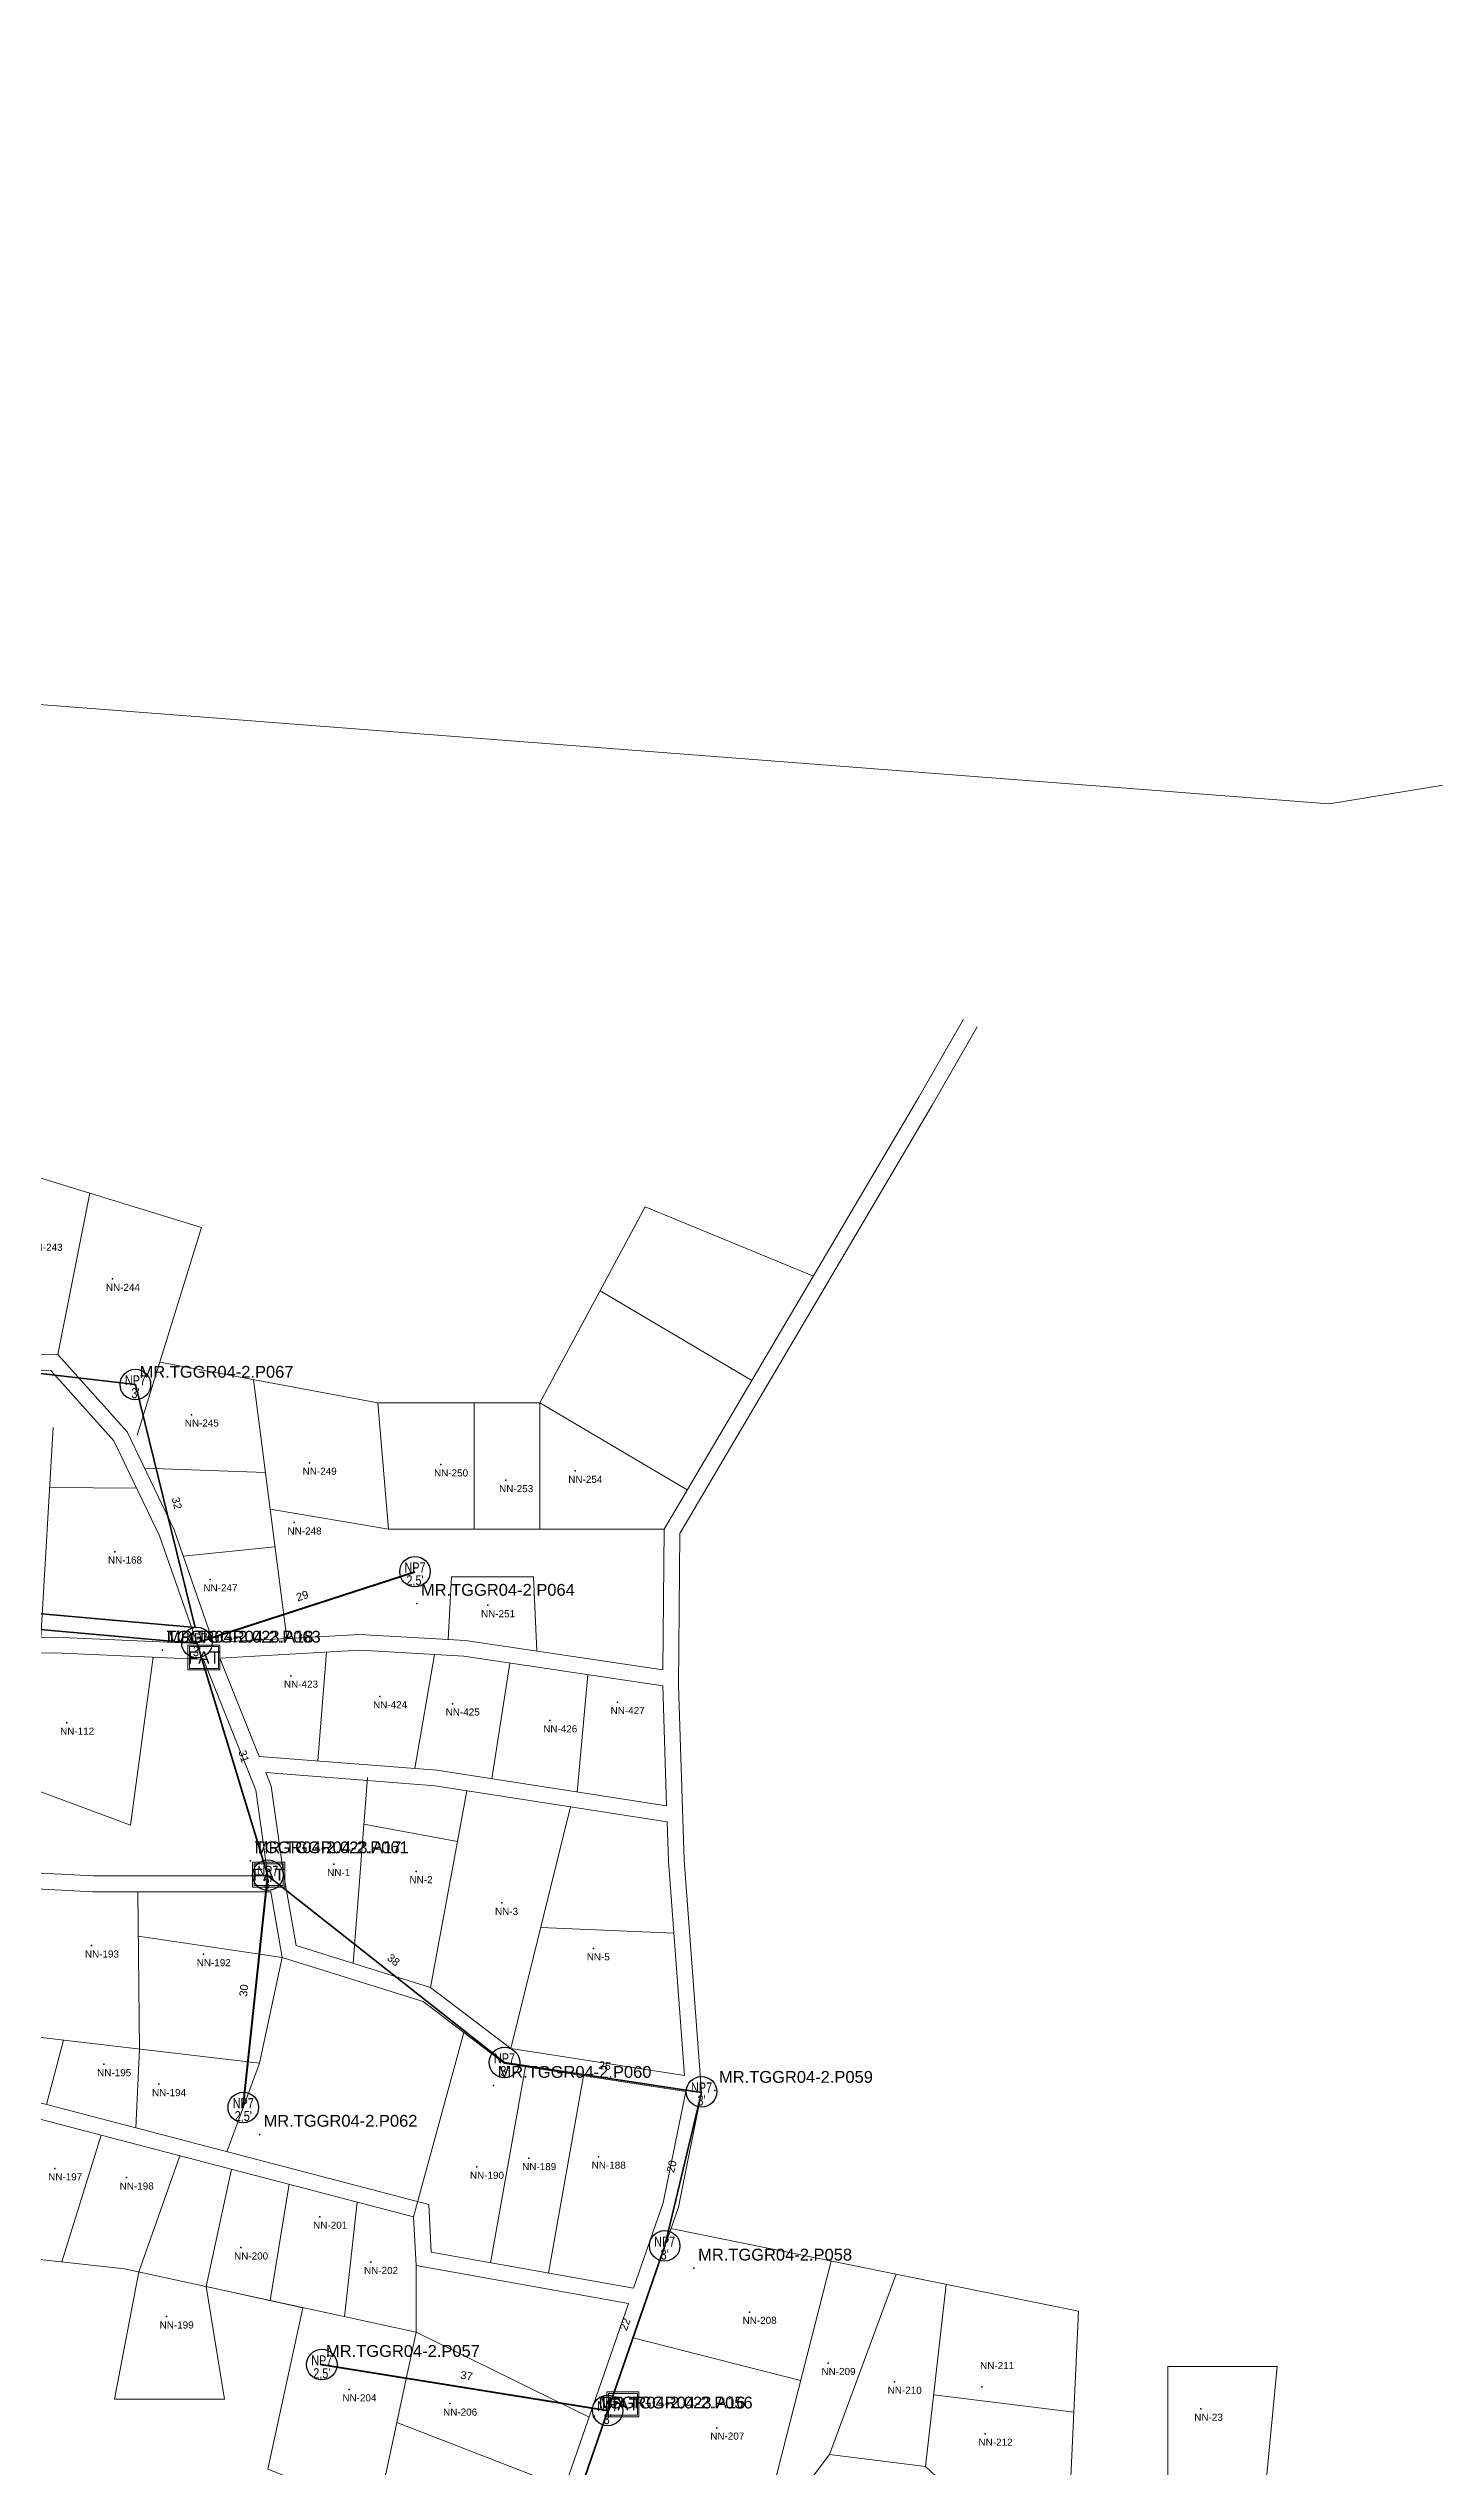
# Model space of a CAD drawing. Header units: metres. Extents: x -2567 to -1147, y 1126 to 2045.
# Drawn here: x -2408.9 to -2232.7, y 1332.4 to 1639.8 of the extents above; entities that cross this region are included whole.
import ezdxf
from ezdxf.enums import TextEntityAlignment as Align

# ---------------------------------------------------------------- set-up
doc = ezdxf.new("R2010")
doc.units = ezdxf.units.M
for name, color, linetype, lineweight in [('BASIC MAP', 7, 'Continuous', 9), ('BOUNDARY FDT 1', 1, 'Continuous', 18), ('FAT', 40, 'Continuous', 9), ('FO 48 CORE', 204, 'Continuous', 35), ('HOME', 7, 'Continuous', 9), ('SLING WIRE FDT 2', 4, 'Continuous', 50)]:
    doc.layers.add(name, color=color, linetype=linetype, lineweight=lineweight)
for name, color, linetype in [('BASIC MAP_PT', 7, 'Continuous'), ('BASIC MAP_PT_NUM', 7, 'Continuous'), ('Home Number RW 01 FDT 2', 6, 'Continuous'), ('Label', 130, 'Continuous'), ('NEW POLE 7m (3 inches) FDT 2', 4, 'Continuous'), ('NEW POLE 7M 2.5INCH FDT 2', 212, 'Continuous')]:
    doc.layers.add(name, color=color, linetype=linetype)
doc.styles.get("Standard").update_dxf_attribs({"font": 'arial.ttf'})
doc.styles.add('Title Block 3', font='dgn003.shx')

# ---------------------------------------------------------------- blocks, each defined once
blk = doc.blocks.new('*U68')
at = {"color": 0, "linetype": 'ByBlock', "lineweight": -2}
blk.add_circle((0, 0), 2.24, dxfattribs=at)
at = {"color": 0, "linetype": 'ByBlock', "lineweight": -2, "style": 'Title Block 3', "width": 0.799091}
for s, p in [('NP7', (0, 0.62)), ("3'", (0, -1.27))]:
    blk.add_text(s, height=1.488, dxfattribs=at).set_placement(p, align=Align.MIDDLE_CENTER)
blk = doc.blocks.new('*U70')
at = {"color": 0, "linetype": 'ByBlock', "lineweight": -2}
blk.add_circle((0, 0), 2.24, dxfattribs=at)
at = {"color": 0, "linetype": 'ByBlock', "lineweight": -2, "style": 'Title Block 3', "width": 0.799091}
for s, p in [('NP7', (0, 0.62)), ("2,5'", (0, -1.27))]:
    blk.add_text(s, height=1.488, dxfattribs=at).set_placement(p, align=Align.MIDDLE_CENTER)

msp = doc.modelspace()

# ---------------------------------------------------------------- linework, layer by layer
at = {"layer": 'BASIC MAP', "lineweight": 0}
for points in [[(-2388.21, 1437.87), (-2387.95, 1437.24), (-2369.37, 1438.27), (-2355.96, 1437.5), (-2330.86, 1433.78), (-2330.69, 1451.66), (-2298.35, 1506.51), (-2292.64, 1516.45)], [(-2290.9, 1515.45), (-2296.62, 1505.5), (-2328.7, 1451.11), (-2328.88, 1431.78), (-2328.15, 1409.59), (-2325.94, 1380.07), (-2328.88, 1365.53), (-2336.45, 1343.7), (-2343.17, 1324.3), (-2318.85, 1321.97), (-2309.7, 1334.09), (-2297.47, 1332.57), (-2291.76, 1327.23), (-2266.68, 1326.07), (-2227.57, 1322.31), (-2204.24, 1323.84), (-2194.27, 1326.93), (-2189.24, 1341.28), (-2184.08, 1345.77), (-2166.13, 1347.09), (-2126.93, 1363.13)], [(-2388.17, 1437.78), (-2392.97, 1451.58), (-2398.94, 1464), (-2407.74, 1473.84), (-2416.28, 1473.67), (-2416.51, 1485.57), (-2426.37, 1487.7), (-2434.68, 1488.79), (-2442.7, 1493.37), (-2460.47, 1494.97), (-2459.72, 1511.92)], [(-2415.88, 1437.81), (-2411.89, 1437.87), (-2415.88, 1437.81), (-2436.35, 1441.61), (-2451.04, 1430.78), (-2471.3, 1442.59), (-2482.46, 1447.59), (-2480.73, 1460.47), (-2462.06, 1459.51), (-2461.19, 1479.03), (-2444.22, 1473.15), (-2427.21, 1471.46), (-2408.62, 1471.82), (-2400.62, 1462.88), (-2394.82, 1450.82), (-2390.06, 1437.12), (-2408.14, 1437.93), (-2409.89, 1437.9), (-2408.36, 1464.57)], [(-2353.26, 1286.82), (-2348.34, 1315.48), (-2338.34, 1344.35), (-2335.24, 1353.29), (-2362.23, 1358.1), (-2362.54, 1364.29), (-2431.76, 1382.39), (-2456.27, 1385.45), (-2457.79, 1365.13), (-2499.35, 1370.24)]]:
    msp.add_lwpolyline(points, dxfattribs=at)
for points in [[(-2381.05, 1407.59), (-2403.26, 1407.59), (-2424.7, 1408.71), (-2434.08, 1410.81), (-2446.31, 1431.78), (-2435.87, 1439.49), (-2416.05, 1435.81), (-2408.17, 1435.93), (-2390.05, 1435.12), (-2389.28, 1435.16), (-2382.58, 1418.49)], [(-2330.88, 1431.76), (-2356.16, 1435.5), (-2369.37, 1436.27), (-2387.17, 1435.28), (-2382.16, 1422.79), (-2359.57, 1421.02), (-2330.38, 1416.5)], [(-2380.7, 1405.59), (-2379.24, 1397.22), (-2361.33, 1391.63), (-2350.99, 1383.79), (-2327.95, 1380.2), (-2330.82, 1366.06), (-2334.58, 1355.21), (-2360.31, 1359.79), (-2360.62, 1365.85), (-2431.38, 1384.36), (-2455.16, 1387.32), (-2452.34, 1392.07), (-2456.76, 1424.07), (-2447.93, 1430.59), (-2435.37, 1409.05), (-2424.97, 1406.72), (-2403.31, 1405.59)], [(-2330.31, 1414.46), (-2359.8, 1419.03), (-2381.33, 1420.72), (-2381.33, 1420.72), (-2380.64, 1419), (-2379.08, 1407.9), (-2377.48, 1398.77), (-2360.4, 1393.44), (-2350.18, 1385.69), (-2328.1, 1382.25), (-2330.14, 1409.48)]]:
    msp.add_lwpolyline(points, close=True, dxfattribs=at)
at = {"layer": 'BASIC MAP_PT'}
for p in [(-2400.78, 1483.44), (-2397.89, 1469.91), (-2390.77, 1466.19), (-2375.78, 1460.07), (-2359.08, 1459.85), (-2350.81, 1457.86), (-2342.02, 1459.04), (-2377.71, 1452.48), (-2400.52, 1448.79), (-2388.39, 1445.26), (-2362.14, 1442.21), (-2353.11, 1441.98), (-2394.43, 1436.26), (-2394.43, 1436.26), (-2378.15, 1433.02), (-2366.84, 1430.41), (-2357.6, 1429.48), (-2336.64, 1429.67), (-2406.61, 1427.05), (-2345.21, 1427.35), (-2383.25, 1409.5), (-2383.25, 1409.5), (-2372.66, 1409.1), (-2362.2, 1408.18), (-2351.33, 1404.17), (-2403.45, 1398.75), (-2339.68, 1398.38), (-2389.24, 1397.64), (-2401.89, 1383.68), (-2394.92, 1381.13), (-2352.4, 1380.97), (-2324.26, 1380.34), (-2382.14, 1374.76), (-2347.88, 1371.74), (-2339.05, 1371.92), (-2408.13, 1370.44), (-2399.04, 1369.27), (-2354.52, 1370.63), (-2374.44, 1364.29), (-2384.49, 1360.38), (-2367.99, 1358.54), (-2326.91, 1357.76), (-2393.95, 1351.61), (-2319.87, 1352.2), (-2374.2, 1345.52), (-2309.85, 1345.72), (-2301.43, 1343.32), (-2370.73, 1342.36), (-2357.93, 1340.56), (-2290.32, 1342.7), (-2339.54, 1338.97), (-2339.54, 1338.97), (-2323.99, 1337.5), (-2262.48, 1339.9), (-2289.89, 1336.73)]:
    msp.add_point(p, dxfattribs=at)
at = {"layer": 'BOUNDARY FDT 1'}
msp.add_lwpolyline([(-1660.23, 1639.76), (-1481.41, 1443.99), (-1667.34, 1125.73), (-2420.4, 1207.97), (-2566.74, 1457.4), (-2517.96, 1564.7), (-2246.18, 1543.79), (-1660.23, 1639.76)], dxfattribs=at)
at = {"layer": 'FAT', "transparency": 16777216, "flags": 128}
for points in [[(-2391.23, 1433.77), (-2387.14, 1433.77), (-2387.14, 1436.93), (-2391.23, 1436.93)], [(-2391.03, 1433.97), (-2387.34, 1433.97), (-2387.34, 1436.73), (-2391.03, 1436.73)], [(-2383.01, 1406.19), (-2378.92, 1406.19), (-2378.92, 1409.35), (-2383.01, 1409.35)], [(-2382.81, 1406.39), (-2379.12, 1406.39), (-2379.12, 1409.15), (-2382.81, 1409.15)], [(-2337.98, 1338.89), (-2333.9, 1338.89), (-2333.9, 1342.05), (-2337.98, 1342.05)], [(-2337.78, 1339.09), (-2334.1, 1339.09), (-2334.1, 1341.85), (-2337.78, 1341.85)]]:
    msp.add_lwpolyline(points, close=True, dxfattribs=at)
at = {"layer": 'FO 48 CORE'}
msp.add_lwpolyline([(-2227.49, 1323.22), (-2267.65, 1324.74), (-2277.15, 1281.5), (-2309.75, 1284.61), (-2351.3, 1286.54), (-2343.84, 1322.36), (-2337.87, 1339.7), (-2330.63, 1360.61), (-2325.94, 1380.07), (-2350.99, 1383.9), (-2381.05, 1407.59), (-2390.06, 1437.12), (-2432.41, 1440.88), (-2432.18, 1442.9), (-2390.3, 1439.16), (-2397.89, 1470.02), (-2430.03, 1473.75)], dxfattribs=at)
at = {"layer": 'HOME', "lineweight": 0}
for points in [[(-2411.67, 1496.8), (-2389.51, 1489.96), (-2397.65, 1463.6)], [(-2403.69, 1494.34), (-2407.74, 1473.84)], [(-2330.69, 1451.66), (-2365.73, 1451.66), (-2367.07, 1467.68), (-2346.48, 1467.68), (-2333.09, 1492.59), (-2311.73, 1483.81)], [(-2338.82, 1481.92), (-2319.55, 1470.55)], [(-2394.78, 1472.88), (-2367.07, 1467.68)], [(-2382.88, 1470.64), (-2378.66, 1437.76)], [(-2354.85, 1467.68), (-2354.85, 1451.66)], [(-2346.48, 1467.68), (-2327.76, 1456.64)], [(-2346.48, 1467.68), (-2346.48, 1451.66)], [(-2408.8, 1456.94), (-2397.72, 1456.85)], [(-2396.73, 1459.41), (-2381.36, 1458.83)], [(-2380.77, 1454.2), (-2365.73, 1451.66)], [(-2380.16, 1449.41), (-2391.8, 1448.23)], [(-2357.7, 1445.6), (-2358.16, 1437.62)], [(-2357.7, 1445.6), (-2347.29, 1445.6), (-2346.89, 1436.15)], [(-2395.62, 1435.37), (-2398.53, 1414.06)], [(-2373.62, 1436.03), (-2374.71, 1422.21)], [(-2359.86, 1435.72), (-2362.36, 1421.24)], [(-2350.31, 1434.64), (-2352.59, 1419.94)], [(-2340.38, 1433.16), (-2341.74, 1418.26)], [(-2446.31, 1431.78), (-2398.53, 1414.06)], [(-2368.39, 1420.12), (-2370.23, 1396.51)], [(-2355.78, 1418.41), (-2360.4, 1393.44)], [(-2368.85, 1414.16), (-2356.97, 1411.96)], [(-2342.58, 1416.37), (-2350.18, 1385.69)], [(-2397.58, 1405.59), (-2397.38, 1385.61)], [(-2397.53, 1399.95), (-2379.24, 1397.22)], [(-2346.38, 1401.03), (-2329.46, 1400.32)], [(-2452.34, 1392.07), (-2382.1, 1383.82), (-2379.24, 1397.22)], [(-2407.02, 1386.75), (-2409.17, 1378.55)], [(-2362.54, 1364.29), (-2356.16, 1387.71)], [(-2397.38, 1385.61), (-2397.83, 1375.58)], [(-2382.1, 1383.82), (-2386.25, 1372.56)], [(-2348.33, 1383.38), (-2352.77, 1358.44)], [(-2425.15, 1380.66), (-2427.34, 1360.79), (-2399.26, 1357.69), (-2362.23, 1349.62), (-2362.23, 1358.1)], [(-2340.94, 1382.22), (-2345.41, 1357.13)], [(-2402.22, 1374.66), (-2407.23, 1358.57)], [(-2392.25, 1372.06), (-2397.45, 1357.3)], [(-2385.66, 1370.33), (-2388.91, 1355.44)], [(-2378.34, 1368.42), (-2380.75, 1353.66)], [(-2369.71, 1366.16), (-2371.3, 1351.6)], [(-2329.83, 1362.81), (-2278.05, 1352.29), (-2279.24, 1326.65)], [(-2309.49, 1358.68), (-2318.85, 1321.97)], [(-2397.45, 1357.3), (-2400.53, 1341.12), (-2386.58, 1341.12), (-2388.91, 1355.44)], [(-2388.91, 1355.44), (-2376.6, 1352.75), (-2381.08, 1332.23), (-2347.2, 1318.78)], [(-2301.21, 1357), (-2309.7, 1334.09)], [(-2294.84, 1355.7), (-2297.47, 1332.57)], [(-2362.23, 1349.62), (-2367.12, 1326.68)], [(-2362.23, 1349.62), (-2340.24, 1338.86)], [(-2334.63, 1348.93), (-2313.36, 1343.5)], [(-2266.68, 1326.07), (-2266.68, 1345.28), (-2252.78, 1345.28), (-2254.74, 1324.92)], [(-2296.44, 1341.7), (-2278.65, 1339.47)], [(-2364.67, 1338.15), (-2343.34, 1329.92)]]:
    msp.add_lwpolyline(points, dxfattribs=at)
at = {"layer": 'SLING WIRE FDT 2'}
for points in [[(-2390.07, 1437.24), (-2362.36, 1446.25)], [(-2384.18, 1378.19), (-2381.05, 1407.59)], [(-2374.2, 1345.52), (-2337.87, 1339.7)]]:
    msp.add_lwpolyline(points, dxfattribs=at)

# ---------------------------------------------------------------- block references
at = {"layer": 'NEW POLE 7m (3 inches) FDT 2', "xscale": 0.866141732282704, "yscale": 0.866141732282704, "zscale": 0.866141732282704}
for p in [(-2397.89, 1470.02), (-2390.07, 1437.24), (-2381.06, 1407.7), (-2350.99, 1383.9), (-2325.94, 1380.18), (-2330.63, 1360.61), (-2337.87, 1339.7)]:
    msp.add_blockref('*U68', p, dxfattribs=at)
at = {"layer": 'NEW POLE 7M 2.5INCH FDT 2', "xscale": 0.866141732282704, "yscale": 0.866141732282704, "zscale": 0.866141732282704}
for p in [(-2362.36, 1446.25), (-2384.18, 1378.19), (-2374.2, 1345.52)]:
    msp.add_blockref('*U70', p, dxfattribs=at)

# ---------------------------------------------------------------- texts
at = {"layer": 'BASIC MAP_PT_NUM'}
for s, p in [('TGGR04-2.023.A18', (-2393.9, 1436.79)), ('TGGR04-2.023.A17', (-2382.72, 1410.03)), ('TGGR04-2.023.A16', (-2339.01, 1339.5))]:
    msp.add_text(s, height=1.5, dxfattribs=at).set_placement(p, align=Align.BOTTOM_LEFT)
at = {"layer": 'FAT', "color": 0, "transparency": 16777216, "flags": 2}
for p in [(-2389.19, 1435.35), (-2380.96, 1407.77), (-2335.94, 1340.47)]:
    msp.add_attdef('FAT', text='16', height=1.536, dxfattribs=at).set_placement(p, align=Align.MIDDLE)
at = {"layer": 'Home Number RW 01 FDT 2'}
for s, p in [('NN-243', (-2411.47, 1486.74)), ('NN-244', (-2401.64, 1481.65)), ('NN-245', (-2391.62, 1464.41)), ('NN-249', (-2376.64, 1458.29)), ('NN-250', (-2359.94, 1458.07)), ('NN-253', (-2351.67, 1456.08)), ('NN-254', (-2342.88, 1457.26)), ('NN-248', (-2378.56, 1450.7)), ('NN-168', (-2401.38, 1447.01)), ('NN-247', (-2389.25, 1443.47)), ('NN-251', (-2353.97, 1440.19)), ('NN-423', (-2379.01, 1431.24)), ('NN-424', (-2367.69, 1428.62)), ('NN-112', (-2407.46, 1425.27)), ('NN-425', (-2358.46, 1427.7)), ('NN-426', (-2346.07, 1425.56)), ('NN-427', (-2337.5, 1427.89)), ('NN-1', (-2373.52, 1407.32)), ('NN-2', (-2363.06, 1406.4)), ('NN-3', (-2352.19, 1402.38)), ('NN-193', (-2404.31, 1396.96)), ('NN-192', (-2390.1, 1395.86)), ('NN-5', (-2340.54, 1396.6)), ('NN-195', (-2402.75, 1381.89)), ('NN-194', (-2395.78, 1379.35)), ('NN-189', (-2348.74, 1369.95)), ('NN-188', (-2339.91, 1370.14)), ('NN-197', (-2408.98, 1368.66)), ('NN-198', (-2399.89, 1367.48)), ('NN-190', (-2355.38, 1368.85)), ('NN-201', (-2375.3, 1362.51)), ('NN-200', (-2385.35, 1358.6)), ('NN-202', (-2368.84, 1356.76)), ('NN-199', (-2394.81, 1349.83)), ('NN-208', (-2320.73, 1350.42)), ('NN-209', (-2310.71, 1343.93)), ('NN-211', (-2290.54, 1344.68)), ('NN-204', (-2371.59, 1340.58)), ('NN-206', (-2358.79, 1338.77)), ('NN-210', (-2302.29, 1341.54)), ('NN-207', (-2324.84, 1335.72)), ('NN-23', (-2263.33, 1338.11)), ('NN-212', (-2290.75, 1334.94))]:
    msp.add_text(s, height=0.9, dxfattribs=at).set_placement(p, align=Align.BOTTOM_LEFT)
at = {"layer": 'Label', "char_height": 1, "attachment_point": 8}
for s, insert, rotation in [('32', (-2393.12, 1454.83), 283.8294), ('29', (-2376.52, 1442.69), 18.0209), ('31', (-2384.6, 1422.65), 286.9628), ('38', (-2365.4, 1396.53), 321.7675), ('30', (-2383.61, 1392.99), 83.9372), ('25', (-2338.31, 1382.98), 351.3069), ('20', (-2329.25, 1370.57), 76.4397), ('22', (-2335.2, 1350.48), 70.8934), ('37', (-2355.88, 1343.6), 350.8959)]:
    msp.add_mtext(s, dxfattribs=dict(at, insert=insert, rotation=rotation))
at = {"layer": 'NEW POLE 7m (3 inches) FDT 2'}
for s, p in [('MR.TGGR04-2.P067', (-2397.36, 1470.44)), ('MR.TGGR04-2.P063', (-2393.9, 1436.79)), ('MR.TGGR04-2.P061', (-2382.72, 1410.03)), ('MR.TGGR04-2.P060', (-2351.87, 1381.5)), ('MR.TGGR04-2.P059', (-2323.73, 1380.87)), ('MR.TGGR04-2.P058', (-2326.38, 1358.29)), ('MR.TGGR04-2.P056', (-2339.01, 1339.5))]:
    msp.add_text(s, height=1.5, dxfattribs=at).set_placement(p, align=Align.BOTTOM_LEFT)
at = {"layer": 'NEW POLE 7M 2.5INCH FDT 2'}
for s, p in [('MR.TGGR04-2.P064', (-2361.61, 1442.74)), ('MR.TGGR04-2.P062', (-2381.61, 1375.29)), ('MR.TGGR04-2.P057', (-2373.67, 1346.05))]:
    msp.add_text(s, height=1.5, dxfattribs=at).set_placement(p, align=Align.BOTTOM_LEFT)

doc.saveas('drawing.dxf')
